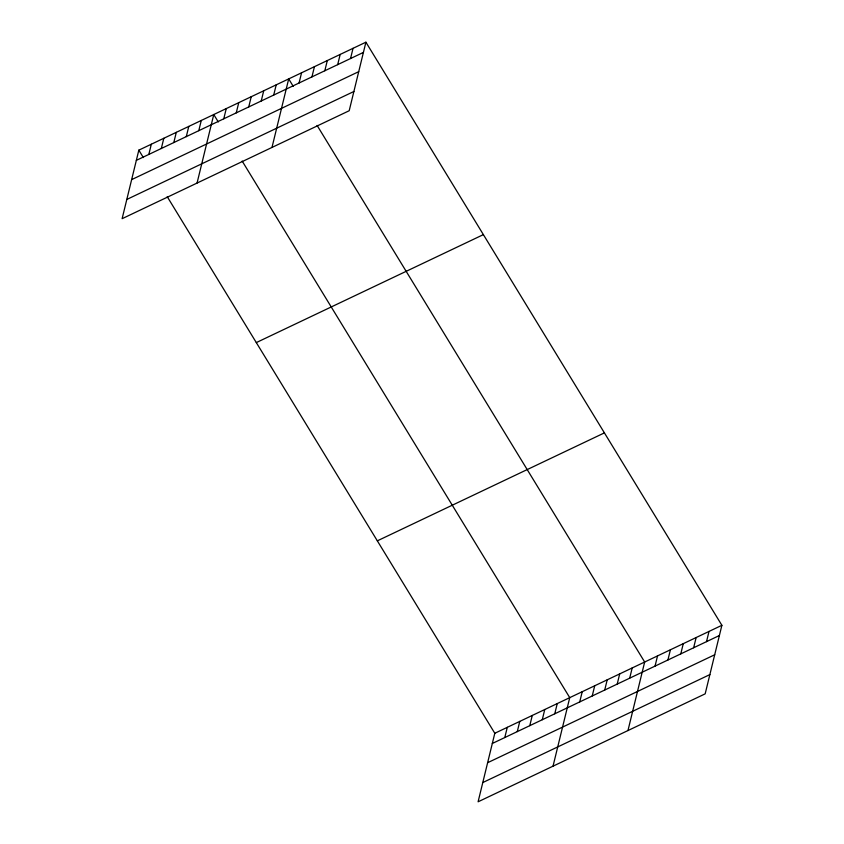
<?xml version="1.0" encoding="UTF-8"?>
<svg xmlns="http://www.w3.org/2000/svg" width="844" height="844" viewBox="0 0 844 844"><rect width="100%" height="100%" fill="white"/><g stroke="black" fill="none" stroke-linecap="round" stroke-linejoin="round"><path stroke-width="1.27" d="M138.827 150.158L122.116 218.691L349.194 110.733L365.906 42.2L138.827 150.158L143.343 157.564M148.829 154.441L151.319 144.229M161.32 148.502L163.81 138.289M173.801 142.562L176.29 132.35M186.292 136.623L188.782 126.41M198.783 130.683L201.273 120.47M197.053 183.064L213.764 114.531L218.279 121.937M223.765 118.804L226.255 108.602M236.257 112.874L238.746 102.662M248.737 106.935L251.227 96.722M261.229 100.995L263.718 90.783M273.72 95.055L276.21 84.843M271.99 147.436L288.701 78.903L293.216 86.31M299.071 82.997L301.561 72.784M311.942 76.888L314.432 66.676M324.813 70.769L327.303 60.557M337.684 64.65L340.174 54.438M350.545 58.531L353.035 48.319M167.228 196.684L494.806 733.267L478.094 801.8L705.173 693.842L721.884 625.309L365.906 42.2M504.796 737.54L507.286 727.328M517.288 731.6L519.777 721.388M529.779 725.671L532.269 715.459M542.27 719.732L544.76 709.519M554.761 713.792L557.251 703.579M553.031 766.173L569.742 697.64L242.165 161.056M579.733 701.913L582.223 691.7M592.224 695.973L594.714 685.761M604.715 690.044L607.205 679.831M617.207 684.104L619.696 673.892M629.698 678.165L632.188 667.952M627.968 730.545L644.668 662.012L317.101 125.429M655.049 666.106L657.539 655.894M667.92 659.987L670.41 649.774M680.791 653.868L683.271 643.655M693.652 647.749L696.142 637.536M706.523 641.64L709.013 631.428M136.338 160.371L363.416 52.412M131.643 179.624L358.721 71.656M126.811 199.448L353.889 91.49M256.302 342.59L483.38 234.621M377.331 540.846L604.409 432.877M494.806 733.267L721.884 625.309M492.316 743.48L719.394 635.521M487.621 762.723L714.699 654.765M482.789 782.557L709.867 674.588"/></g></svg>
